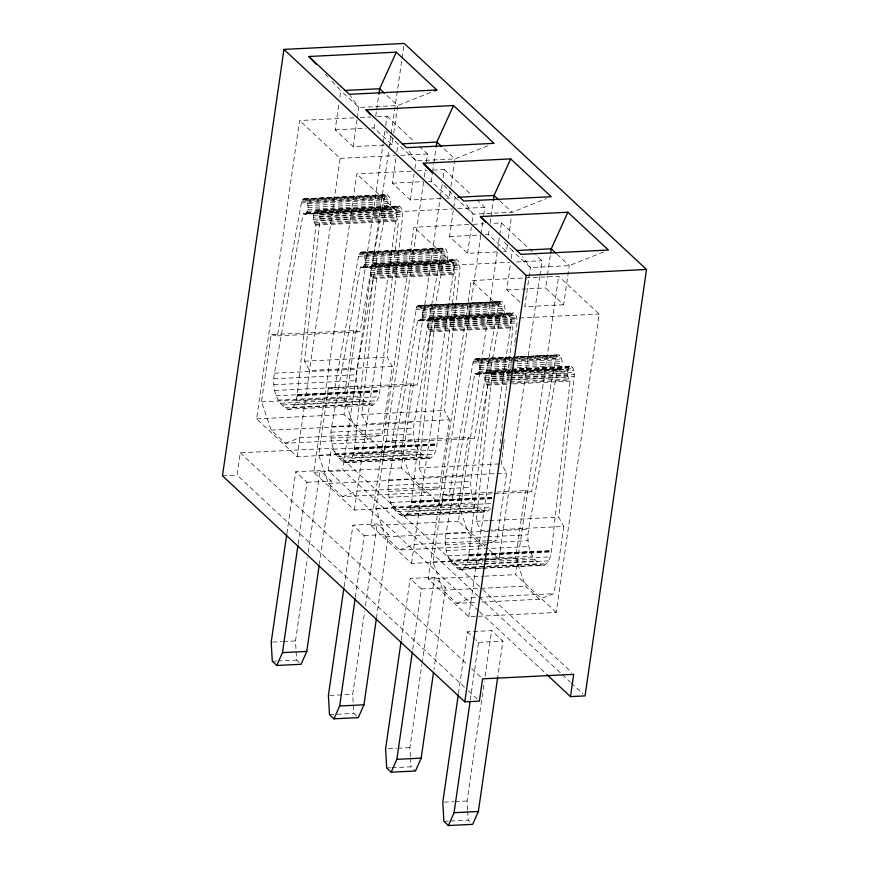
<?xml version="1.0" encoding="UTF-8"?>
<svg xmlns="http://www.w3.org/2000/svg" width="869" height="869" viewBox="0 0 869 869"><rect width="100%" height="100%" fill="white"/><g stroke="black" fill="none" stroke-linecap="round" stroke-linejoin="round"><path stroke-width="0.65" stroke-dasharray="4.34 3.26" d="M313.318 217.283L314.252 211.993L316.62 210.113L399.24 206.029C402.749 207.854 402.727 212.786 402.597 216.251L387.129 357.105L392.191 366.392L382.501 433.598L367.891 439.171L285.271 443.255L271.226 430.144L261.482 401.858L271.171 334.641L353.781 330.557L360.005 331.806L383.979 198.892L385.727 195.08L387.422 194.775C391.354 198.262 391.995 206.735 387.704 210.081L305.095 214.165L303.27 213.35L274.43 373.225C272.084 386.477 275.169 402.26 287.563 409.201L290.05 409.201C295.362 406.507 296.47 399.914 297.285 394.548L315.903 225.125L313.807 221.215L313.318 217.283L395.927 213.209L396.861 207.908L399.24 206.029M392.191 366.392L309.581 370.466L304.519 361.189L319.988 220.335C320.118 216.87 320.14 211.938 316.62 210.113M347.252 462.558C352.553 459.864 353.661 453.27 354.487 447.904L373.094 278.482C369.879 274.571 369.238 267.337 372.953 263.589L373.822 263.47C377.331 265.295 377.309 270.226 377.189 273.692L361.71 414.546L366.772 423.822L449.392 419.749L439.703 486.955L425.082 492.527L342.473 496.601L328.428 483.501L318.684 455.215L328.373 387.998L410.983 383.913L417.207 385.163L441.18 252.249L442.929 248.436L444.624 248.132C448.545 251.619 449.186 260.092 444.895 263.437L362.286 267.522L360.472 266.707L331.632 426.581C329.286 439.833 332.371 455.617 344.765 462.558L429.862 458.474C435.173 455.78 436.271 449.197 437.096 443.82L455.704 274.398C452.488 270.487 451.847 263.264 455.562 259.516L456.431 259.386C459.94 261.211 459.918 266.142 459.799 269.607L444.32 410.461L449.392 419.749M503.585 445.037L501.522 463.818L506.584 473.105L496.905 540.312L482.284 545.884L399.675 549.958L385.619 536.857L375.886 508.571L385.564 441.354L391.789 442.603L416.783 306.757L418.347 305.464L501.815 301.489C505.747 304.976 506.388 313.448 502.097 316.794L500.283 315.979L417.674 320.064L388.834 479.938C386.488 493.19 389.573 508.973 401.967 515.914L404.454 515.914C409.755 513.221 410.863 506.627 411.689 501.261L430.296 331.839C427.07 327.928 426.44 320.694 430.144 316.946L431.024 316.827C434.533 318.651 434.511 323.583 434.381 327.048L418.912 467.902L423.974 477.179L495.754 473.638M510.081 371.682L474.865 373.42L446.025 533.294C443.679 546.547 446.764 562.33 459.158 569.271L461.645 569.271C466.957 566.577 468.065 559.984 468.88 554.618L487.498 385.195C484.272 381.285 483.631 374.05 487.346 370.303L488.226 370.183C491.735 372.008 491.713 376.94 491.582 380.405L476.114 521.259L481.176 530.535L563.785 526.451L554.096 593.668L539.486 599.241L478.537 602.25M500.207 443.396L512.906 327.754C509.69 323.844 509.049 316.62 512.764 312.873L513.633 312.742C517.142 314.567 517.12 319.499 516.99 322.964L514.491 345.764M483.316 568.207L544.266 565.187C549.566 562.493 550.674 555.91 551.489 550.533L570.107 381.111C566.881 377.2 566.24 369.966 569.955 366.229L570.835 366.099C574.344 367.924 574.322 372.855 574.192 376.32L558.724 517.174L563.785 526.451M305.095 214.165C309.386 210.819 308.745 202.347 304.813 198.849L303.118 199.164L301.369 202.977L277.396 335.89L271.171 334.641M362.286 267.522C366.577 264.176 365.936 255.703 362.004 252.206L360.32 252.521L358.571 256.322L334.587 389.247L328.373 387.998M417.674 320.064L419.488 320.878C423.779 317.522 423.138 309.06 419.206 305.562L418.347 305.464M474.865 373.42L476.69 374.235C480.981 370.878 480.34 362.416 476.408 358.919L473.985 360.114L472.964 363.036L448.991 495.96L442.766 494.711L433.077 561.928L442.821 590.214L456.866 603.314L477.19 602.315M476.69 374.235L559.299 370.151C563.59 366.805 562.949 358.332 559.017 354.845L513.46 356.953M287.563 409.201L372.671 405.117C377.972 402.423 379.08 395.84 379.894 390.463L398.513 221.041L396.416 217.131L395.927 213.209M499.317 451.456L499.61 448.773M503.727 443.701L504.324 438.334M372.671 405.117L370.172 405.128C357.789 398.187 354.704 382.393 357.04 369.14L385.89 209.266L303.27 213.35M429.862 458.474L427.374 458.484C414.98 451.543 411.895 435.749 414.241 422.497L443.081 262.623L360.472 266.707M490.768 508.474L487.064 511.83L484.576 511.83C472.182 504.889 469.097 489.106 471.443 475.854L500.283 315.979M544.266 565.187L541.767 565.187C529.384 558.246 526.299 542.462 528.634 529.21L557.485 369.336L511.439 371.617M464.535 687.281L237.063 475.082L240.278 452.814L331.393 448.317L481.719 588.541M423.551 182.11L384.598 452.369L297.133 456.692L256.594 418.88L299.588 120.519L354.769 117.793M384 145.101L353.162 146.622L335.152 129.818L338.91 103.715M339.855 97.187L340.789 90.658L329.829 78.949M297.133 456.692L340.127 158.332L299.588 120.519M286.868 533.468L295.764 471.758L320.053 470.553L331.317 481.057L319.336 564.231M353.162 146.622L357.116 119.216M357.3 117.912L358.81 107.463L350.142 95.405M298.132 543.972L307.018 482.262L295.764 471.758M480.742 235.466L441.8 505.725L354.335 510.049L313.796 472.236L356.79 173.876L411.96 171.15M299.284 662.602L296.579 660.082L295.503 640.931L307.496 557.757M308.267 552.391L320.053 470.553M392.984 138.182L392.038 144.71L374.028 127.895L374.963 121.378M375.712 116.153L376.473 110.928M376.657 109.624L378.917 93.961M478.504 610.809L328.178 470.585L331.393 448.317M367.891 439.171L353.835 426.06L344.091 397.774L353.781 330.557M384.598 452.369L344.07 414.556L383.012 144.297M383.207 142.95L384.945 130.915M385.717 125.56L387.063 116.196L376.299 116.728M478.254 596.253L342.755 469.868L388.943 149.381M389.138 148.045L391.072 134.63M391.256 133.294L401.891 59.537M402.086 58.201L403.824 46.133M393.733 132.957L397.687 105.54L386.303 94.927M441.191 198.458L410.364 199.979L392.343 183.174L396.112 157.072M396.861 151.847L397.991 144.015L386.118 131.328M354.335 510.049L397.329 211.688L356.79 173.876M344.07 586.825L352.955 525.115L377.255 523.909L388.519 534.413L376.527 617.587M410.364 199.979L414.122 173.876M414.871 168.651L416.001 160.819L407.333 148.762M355.323 597.329L364.22 535.619L352.955 525.115M482.849 559.886L411.526 563.405L370.998 525.593L413.992 227.233L471.856 224.376M424.322 176.755L425.473 168.727M426.44 162.036L427.591 154.009L419.684 146.633M356.475 715.958L353.781 713.438L352.705 694.288L364.687 611.113M365.469 605.747L377.255 523.909M450.175 191.538L449.24 198.067L431.22 181.252L432.349 173.42M432.534 172.116L433.664 164.284M433.859 162.981L436.108 147.317M425.082 492.527L411.037 479.416L401.293 451.13L410.983 383.913M441.8 505.725L401.261 467.913L440.214 197.654M440.398 196.307L442.332 182.935M443.103 177.58L444.255 169.553L433.49 170.085M450.935 186.314L454.878 158.897L442.549 147.404M497.057 251.88L467.565 253.335L449.545 236.531L453.499 209.125M453.683 207.821L455.193 197.372L441.485 182.729M411.526 563.405L454.52 265.045L413.992 227.233M401.261 640.181L410.157 578.472L434.457 577.266L445.71 587.77L433.924 669.608M467.565 253.335L471.324 227.233M472.073 222.008L473.203 214.176L465.328 203.216M412.721 649.339L421.422 588.976L410.157 578.472M475.452 616.436L468.728 616.762L428.189 578.95L471.183 280.589L558.658 276.266L599.186 314.078L556.193 612.439L476.799 616.36M480.937 234.119L482.675 222.084M483.642 215.393L484.793 207.365L476.885 199.989M410.407 756.584L409.907 747.644L421.889 664.47M422.084 663.123L434.457 577.266M507.377 244.895L506.431 251.413L488.421 234.608L489.356 228.091M490.116 222.866L490.866 217.641M491.05 216.338L493.125 201.977M482.284 545.884L468.228 532.773L458.495 504.487L468.174 437.27L474.398 438.519L498.382 305.606L499.393 302.673L500.957 301.38M485.152 546.177L458.463 521.27L497.405 251.011M497.6 249.664L499.534 236.292M499.718 234.956L501.456 222.909L490.692 223.442M508.322 238.367L511.515 216.175M520.02 302.271L506.746 289.888L510.505 263.785M511.254 258.56L512.384 250.728L502.336 239.996M468.728 616.762L511.722 318.402L471.183 280.589M458.463 693.538L467.359 631.828L491.648 630.622L502.912 641.126L497.698 677.353M470.303 700.012L478.613 642.332L475.799 639.703M484.196 559.821L499.002 559.082L539.682 276.776M539.866 275.44L541.995 260.722L536.064 255.182M467.598 809.941L467.098 801.001L484.305 681.6M485.076 676.234L491.648 630.622M556.953 254.117L569.282 265.61L563.633 304.769L545.623 287.965L547.307 276.223M547.503 274.919L550.511 254.03M539.486 599.241L525.43 586.13L515.686 557.844L525.376 490.627L531.6 491.876L555.573 358.962L556.594 356.029L558.148 354.737M556.193 612.439L515.665 574.626L558.658 276.266M430.709 92.418L397.687 105.54L358.81 107.463L340.789 90.658M487.9 145.775L454.878 158.897L416.001 160.819L397.991 144.015M455.193 197.372L473.203 214.176L512.08 212.253L546.329 198.643M603.52 251.999L569.282 265.61L530.405 267.533L512.384 250.728M285.271 443.255L299.892 437.683L382.501 433.598M342.473 496.601L357.094 491.039L439.703 486.955M399.675 549.958L414.285 544.396L486.064 540.855M456.866 603.314L471.487 597.753L554.096 593.668M360.146 117.521L370.911 116.989M335.152 129.818L365.979 128.297M371.345 128.036L374.028 127.895M389.355 144.841L392.038 144.71M340.127 158.332L395.297 155.605M400.685 155.334L427.591 154.009M417.348 170.878L426.766 170.422M392.343 183.174L423.181 181.654M428.536 181.393L431.22 181.252M303.944 198.751L386.553 194.678M304.813 198.849L387.422 194.775M303.118 199.164L385.727 195.08M305.649 199.446L388.269 195.362M302.39 200.044L385 195.959M306.42 200.5L389.03 196.416M301.793 201.336L384.402 197.252M307.072 201.945L389.681 197.86M301.369 202.977L383.979 198.892M307.55 203.672L390.159 199.588M446.557 198.197L449.24 198.067M307.832 205.595L390.442 201.51M307.898 207.561L390.507 203.476M307.745 209.462L390.355 205.377M315.751 210.244L398.36 206.159M317.5 210.515L400.109 206.431M307.344 211.276L397.557 206.8M318.326 211.417L400.935 207.333M314.252 211.993L396.861 207.908M306.735 212.72L389.345 208.647M319.042 212.753L401.652 208.669M305.964 213.709L388.584 209.625M304.172 214.035L396.34 209.418M319.596 214.437L402.206 210.352M313.416 215.306L396.025 211.232M397.329 211.688L452.499 208.962M457.876 208.69L484.793 207.365M319.944 216.348L402.553 212.264M320.085 218.358L402.695 214.274M313.459 219.303L396.068 215.219M319.988 220.335L402.597 216.251M313.807 221.215L396.416 217.131M314.361 222.898L396.97 218.814M315.078 224.235L397.687 220.15M315.903 225.125L398.513 221.041M473.203 224.311L483.968 223.778M449.545 236.531L480.372 235.01M485.738 234.749L488.421 234.608M361.146 252.108L443.755 248.034M362.004 252.206L444.624 248.132M360.32 252.521L442.929 248.436M362.851 252.803L445.46 248.719M359.581 253.4L442.191 249.316M363.622 253.857L446.231 249.772M358.995 254.693L441.604 250.609M364.263 255.301L446.883 251.217M358.571 256.322L441.18 252.249M364.752 257.028L447.361 252.944M503.759 251.554L506.431 251.413M365.034 258.951L447.644 254.867M365.099 260.917L447.709 256.833M364.937 262.818L447.546 258.734M372.953 263.589L456.431 259.386M374.702 263.872L457.311 259.788M364.546 264.632L454.759 260.157M375.527 264.773L458.137 260.689M371.454 265.349L454.063 261.265M363.937 266.077L446.547 262.003M376.234 266.11L458.843 262.025M363.166 267.065L445.775 262.981M361.363 267.391L453.542 262.775M376.788 267.793L459.397 263.709M370.618 268.662L453.227 264.578M454.52 265.045L509.701 262.319M516.425 261.982L541.995 260.722M377.146 269.705L459.755 265.621M370.52 270.639L453.129 266.555M377.276 271.715L459.886 267.63M370.65 272.66L453.26 268.575M377.189 273.692L459.799 269.607M371.009 274.571L453.618 270.487M371.563 276.255L454.172 272.171M372.269 277.58L454.889 273.507M373.094 278.482L455.704 274.398M506.746 289.888L545.623 287.965M419.206 305.562L501.815 301.489M417.522 305.877L500.131 301.793M420.053 306.16L502.662 302.075M416.783 306.757L499.393 302.673M420.824 307.213L503.433 303.129M416.186 308.05L498.795 303.965M421.465 308.647L504.074 304.574M415.773 309.679L498.382 305.606M421.943 310.385L504.552 306.301M563.633 304.769L524.757 306.692L530.405 267.533L522.519 256.572M422.225 312.308L504.835 308.223M422.291 314.274L504.9 310.19M422.138 316.175L504.748 312.09M430.144 316.946L513.633 312.742M431.904 317.228L514.513 313.144M421.747 317.989L511.95 313.513M432.719 318.13L515.328 314.046M428.656 318.706L511.265 314.621M421.139 319.434L503.748 315.36M433.435 319.466L516.045 315.382M420.368 320.422L502.977 316.338M418.565 320.748L510.744 316.131M419.488 320.878L502.097 316.794M433.989 321.15L516.599 317.066M427.809 322.019L510.418 317.935M511.722 318.402L518.445 318.065M519.792 318L599.186 314.078M434.348 323.062L516.957 318.977M427.711 323.996L510.331 319.911M434.478 325.071L517.088 320.987M427.852 326.016L510.461 321.932M434.381 327.048L516.99 322.964M428.211 327.928L510.82 323.844M277.396 335.89L360.005 331.806M428.765 329.601L511.374 325.527M429.471 330.937L512.08 326.863M430.296 331.839L512.906 327.754M304.519 361.189L387.129 357.105M475.539 358.821L512.113 357.018M476.408 358.919L559.017 354.845M474.713 359.234L557.322 355.149M477.244 359.516L512.46 357.778M513.818 357.713L559.864 355.432M473.985 360.114L556.594 356.029M478.015 360.57L560.624 356.486M473.388 361.406L555.997 357.322M478.667 362.004L512.525 360.331M513.872 360.266L561.276 357.93M472.964 363.036L512.243 361.102M513.601 361.037L555.573 358.962M274.43 373.225L357.04 369.14M479.145 363.742L561.754 359.657M479.427 365.664L562.037 361.58M479.492 367.63L562.102 363.546M273.811 378.819L356.42 374.735M479.34 369.531L561.95 365.447M487.346 370.303L510.375 369.173M511.722 369.097L570.835 366.099M489.095 370.585L510.766 369.51M512.123 369.444L571.704 366.501M478.938 371.345L510.918 369.749M512.275 369.673L569.152 366.87M489.92 371.487L510.233 370.476M511.591 370.411L572.53 367.402M485.847 372.062L510.233 370.857M511.58 370.791L568.456 367.978M478.33 372.79L560.939 368.717M490.637 372.823L573.247 368.738M477.559 373.779L512.775 372.041M514.133 371.975L560.179 369.694M475.767 374.104L567.935 369.488M273.887 384.728L356.496 380.644M491.191 374.496L510.146 373.561M511.504 373.496L573.801 370.422M485.011 375.375L567.62 371.291M491.539 376.418L574.148 372.334M484.913 377.352L509.288 376.147M510.646 376.081L567.522 373.268M491.68 378.428L509.277 377.559M510.635 377.494L574.29 374.343M485.054 379.373L509.43 378.167M510.776 378.102L567.663 375.289M274.647 390.529L357.257 386.444M491.582 380.405L509.191 379.536M510.537 379.471L574.192 376.32M485.402 381.285L568.011 377.2M334.587 389.247L417.207 385.163M485.956 382.957L508.984 381.828M510.331 381.763L568.565 378.884M486.673 384.294L569.282 380.22M297.285 394.548L379.894 390.463M276.038 395.786L358.647 391.702M487.498 385.195L507.811 384.196M513.221 383.924L570.107 381.111M297.231 395.026L379.84 390.941M297.176 395.493L379.786 391.408M297.111 395.96L379.72 391.876M277.971 400.131L360.581 396.047M261.482 401.858L344.091 397.774M296.047 400.881L378.656 396.796M280.285 403.238L362.894 399.164M282.827 404.9L365.447 400.815M294.45 404.9L377.059 400.815M285.108 407.735L367.717 403.651M292.397 407.735L375.006 403.651M256.594 418.88L344.07 414.556M361.71 414.546L444.32 410.461M331.632 426.581L414.241 422.497M271.226 430.144L353.835 426.06M331.013 432.175L413.622 428.091M331.089 438.085L413.698 434M331.849 443.874L414.459 439.801M385.564 441.354L468.174 437.27M391.789 442.603L474.398 438.519M354.487 447.904L437.096 443.82M333.24 449.143L415.849 445.058M354.433 448.382L437.042 444.298M354.378 448.849L436.988 444.765M354.313 449.316L436.922 445.232M335.162 453.488L417.783 449.403M318.684 455.215L401.293 451.13M353.248 454.237L435.858 450.153M337.487 456.594L420.096 452.521M340.029 458.256L422.638 454.172M351.641 458.256L434.25 454.172M342.299 461.091L424.908 457.007M349.599 461.091L432.208 457.007M344.765 462.558L427.374 458.484M222.486 475.81L237.063 475.082M328.178 470.585L342.755 469.868M313.796 472.236L401.261 467.913M418.912 467.902L501.522 463.818M307.018 482.262L331.317 481.057M497.101 473.572L506.584 473.105M388.834 479.938L471.443 475.854M328.428 483.501L411.037 479.416M388.204 485.532L470.824 481.448M388.28 491.441L470.889 487.357M389.04 497.231L471.65 493.157M442.766 494.711L495.58 492.104M496.938 492.039L525.376 490.627M448.991 495.96L531.6 491.876M411.689 501.261L494.298 497.177M390.442 502.499L473.051 498.415M411.634 501.739L491.528 497.785M411.569 502.206L494.179 498.122M411.504 502.673L491.409 498.719M392.364 506.844L474.974 502.76M375.886 508.571L458.495 504.487M410.45 507.594L491.702 503.575M394.689 509.951L477.298 505.877M397.231 511.613L479.84 507.529M408.843 511.613L491.452 507.529M399.501 514.448L482.11 510.364M406.801 514.448L489.41 510.364M401.967 515.914L484.576 511.83M404.454 515.914L487.064 511.83M370.998 525.593L458.463 521.27M476.114 521.259L488.302 520.661M489.649 520.585L558.724 517.174M364.22 535.619L388.519 534.413M446.025 533.294L528.634 529.21M385.619 536.857L468.228 532.773M445.406 538.889L486.032 536.879M487.39 536.814L528.015 534.804M487.422 540.779L496.905 540.312M445.482 544.798L486.108 542.788M487.466 542.723L528.091 540.714M446.242 550.588L528.852 546.514M468.88 554.618L551.489 550.533M447.633 555.856L484.207 554.042M485.554 553.977L530.242 551.772M468.825 555.095L551.435 551.011M468.771 555.563L551.38 551.478M468.706 556.03L551.315 551.945M449.566 560.201L483.425 558.528M484.772 558.452L532.176 556.117M433.077 561.928L485.901 559.321M487.248 559.245L515.686 557.844M467.641 560.95L550.251 556.866M451.88 563.308L483.034 561.776M484.391 561.7L534.489 559.223M454.433 564.969L482.871 563.568M484.218 563.503L537.042 560.885M466.045 564.969L482.295 564.166M483.642 564.1L548.654 560.885M456.703 567.805L539.312 563.72M463.992 567.805L546.601 563.72M459.158 569.271L541.767 565.187M461.645 569.271L481.969 568.272M428.189 578.95L483.36 576.223M484.706 576.158L515.665 574.626M421.422 588.976L445.71 587.77M442.821 590.214L479.384 588.411M480.742 588.335L525.43 586.13M272.562 642.072L282.012 641.604M283.359 641.528L295.503 640.931M478.613 642.332L502.912 641.126M272.279 661.276L276.331 661.081M277.678 661.016L296.579 660.082M329.753 695.417L352.705 694.288M329.481 714.633L353.781 713.438M388.302 748.709L396.405 748.307M397.752 748.242L409.907 747.644M386.683 767.99L390.724 767.794M392.082 767.729L410.972 766.795L415.48 770.988M444.157 802.13L453.607 801.663M454.954 801.598L467.098 801.001M443.874 821.346L449.273 821.086M450.631 821.02L468.174 820.151L470.879 822.671M387.704 210.081L385.89 209.266M444.895 263.437L443.081 262.623M559.299 370.151L557.485 369.336M499.751 200.761L512.08 212.253M387.063 116.196L413.753 141.093M444.255 169.553L470.955 194.45M501.456 222.909L535.076 254.269M489.106 549.86L499.002 559.082M482.708 589.464L571.715 672.497M479.243 597.177L561.331 673.747M562.319 674.67L570.227 682.056M571.215 682.98L583.088 694.049M479.503 611.733L545.765 673.551M467.359 631.828L474.865 638.824M240.278 452.814L467.75 665.002M471.704 668.696L482.577 678.841M468.489 690.964L477.396 699.273M325.267 74.071L328.916 77.971M467.674 811.211L468.174 820.151M410.472 757.855L410.972 766.795"/><path stroke-width="1.3" d="M283.935 49.392L222.486 475.81L464.796 701.837L479.373 701.12L482.577 678.841L573.692 674.344L570.488 696.612L585.065 695.895L646.514 269.477L404.204 43.45L283.935 49.392L526.245 275.419L646.514 269.477M286.672 534.804L271.204 642.137L272.279 661.276L276.787 665.48L301.087 664.285L306.768 651.435L319.14 565.578M276.787 665.48L282.468 652.641L297.937 545.308M378.917 93.961L379.666 88.736L396.286 52.173L436.825 89.985L434.381 90.952M343.874 588.161L328.406 695.493L329.481 714.633L333.989 718.837L358.278 717.642L363.959 704.792L376.331 618.934M333.989 718.837L339.67 705.997L355.128 598.665M436.303 146.014L436.868 142.092L453.488 105.529L494.016 143.342L406.551 147.665L366.012 109.852L453.488 105.529M401.076 641.518L385.608 748.85L386.683 767.99L391.18 772.193L415.48 770.988L421.161 758.148L433.533 672.291M391.18 772.193L396.861 759.354L412.33 652.022M493.31 200.674L494.059 195.449L510.679 158.886L551.218 196.698L463.753 201.021L423.214 163.209L510.679 158.886M458.267 694.874L442.799 802.206L443.874 821.346L448.382 825.55L472.682 824.344L478.363 811.505L497.698 677.353M464.796 701.837L526.245 275.419M448.382 825.55L454.063 812.7L470.107 701.359M550.696 252.727L551.261 248.806L567.881 212.242L608.419 250.055L520.944 254.378L480.416 216.566L567.881 212.242M316.131 64.306L308.821 56.496L396.286 52.173M344.808 90.463L379.666 88.736L384.413 93.168M436.825 89.985L349.349 94.308L308.821 56.496M402.01 143.82L436.868 142.092L441.604 146.513M457.865 197.241L494.059 195.449L498.806 199.87M516.403 250.533L551.261 248.806L556.008 253.227M282.468 652.641L306.768 651.435M339.67 705.997L363.959 704.792M396.861 759.354L421.161 758.148M454.063 812.7L478.363 811.505M546.753 674.474L570.488 696.612M480.416 216.566L485.89 222.421M423.214 163.209L432.349 172.974M366.012 109.852L370.585 114.73"/></g></svg>
